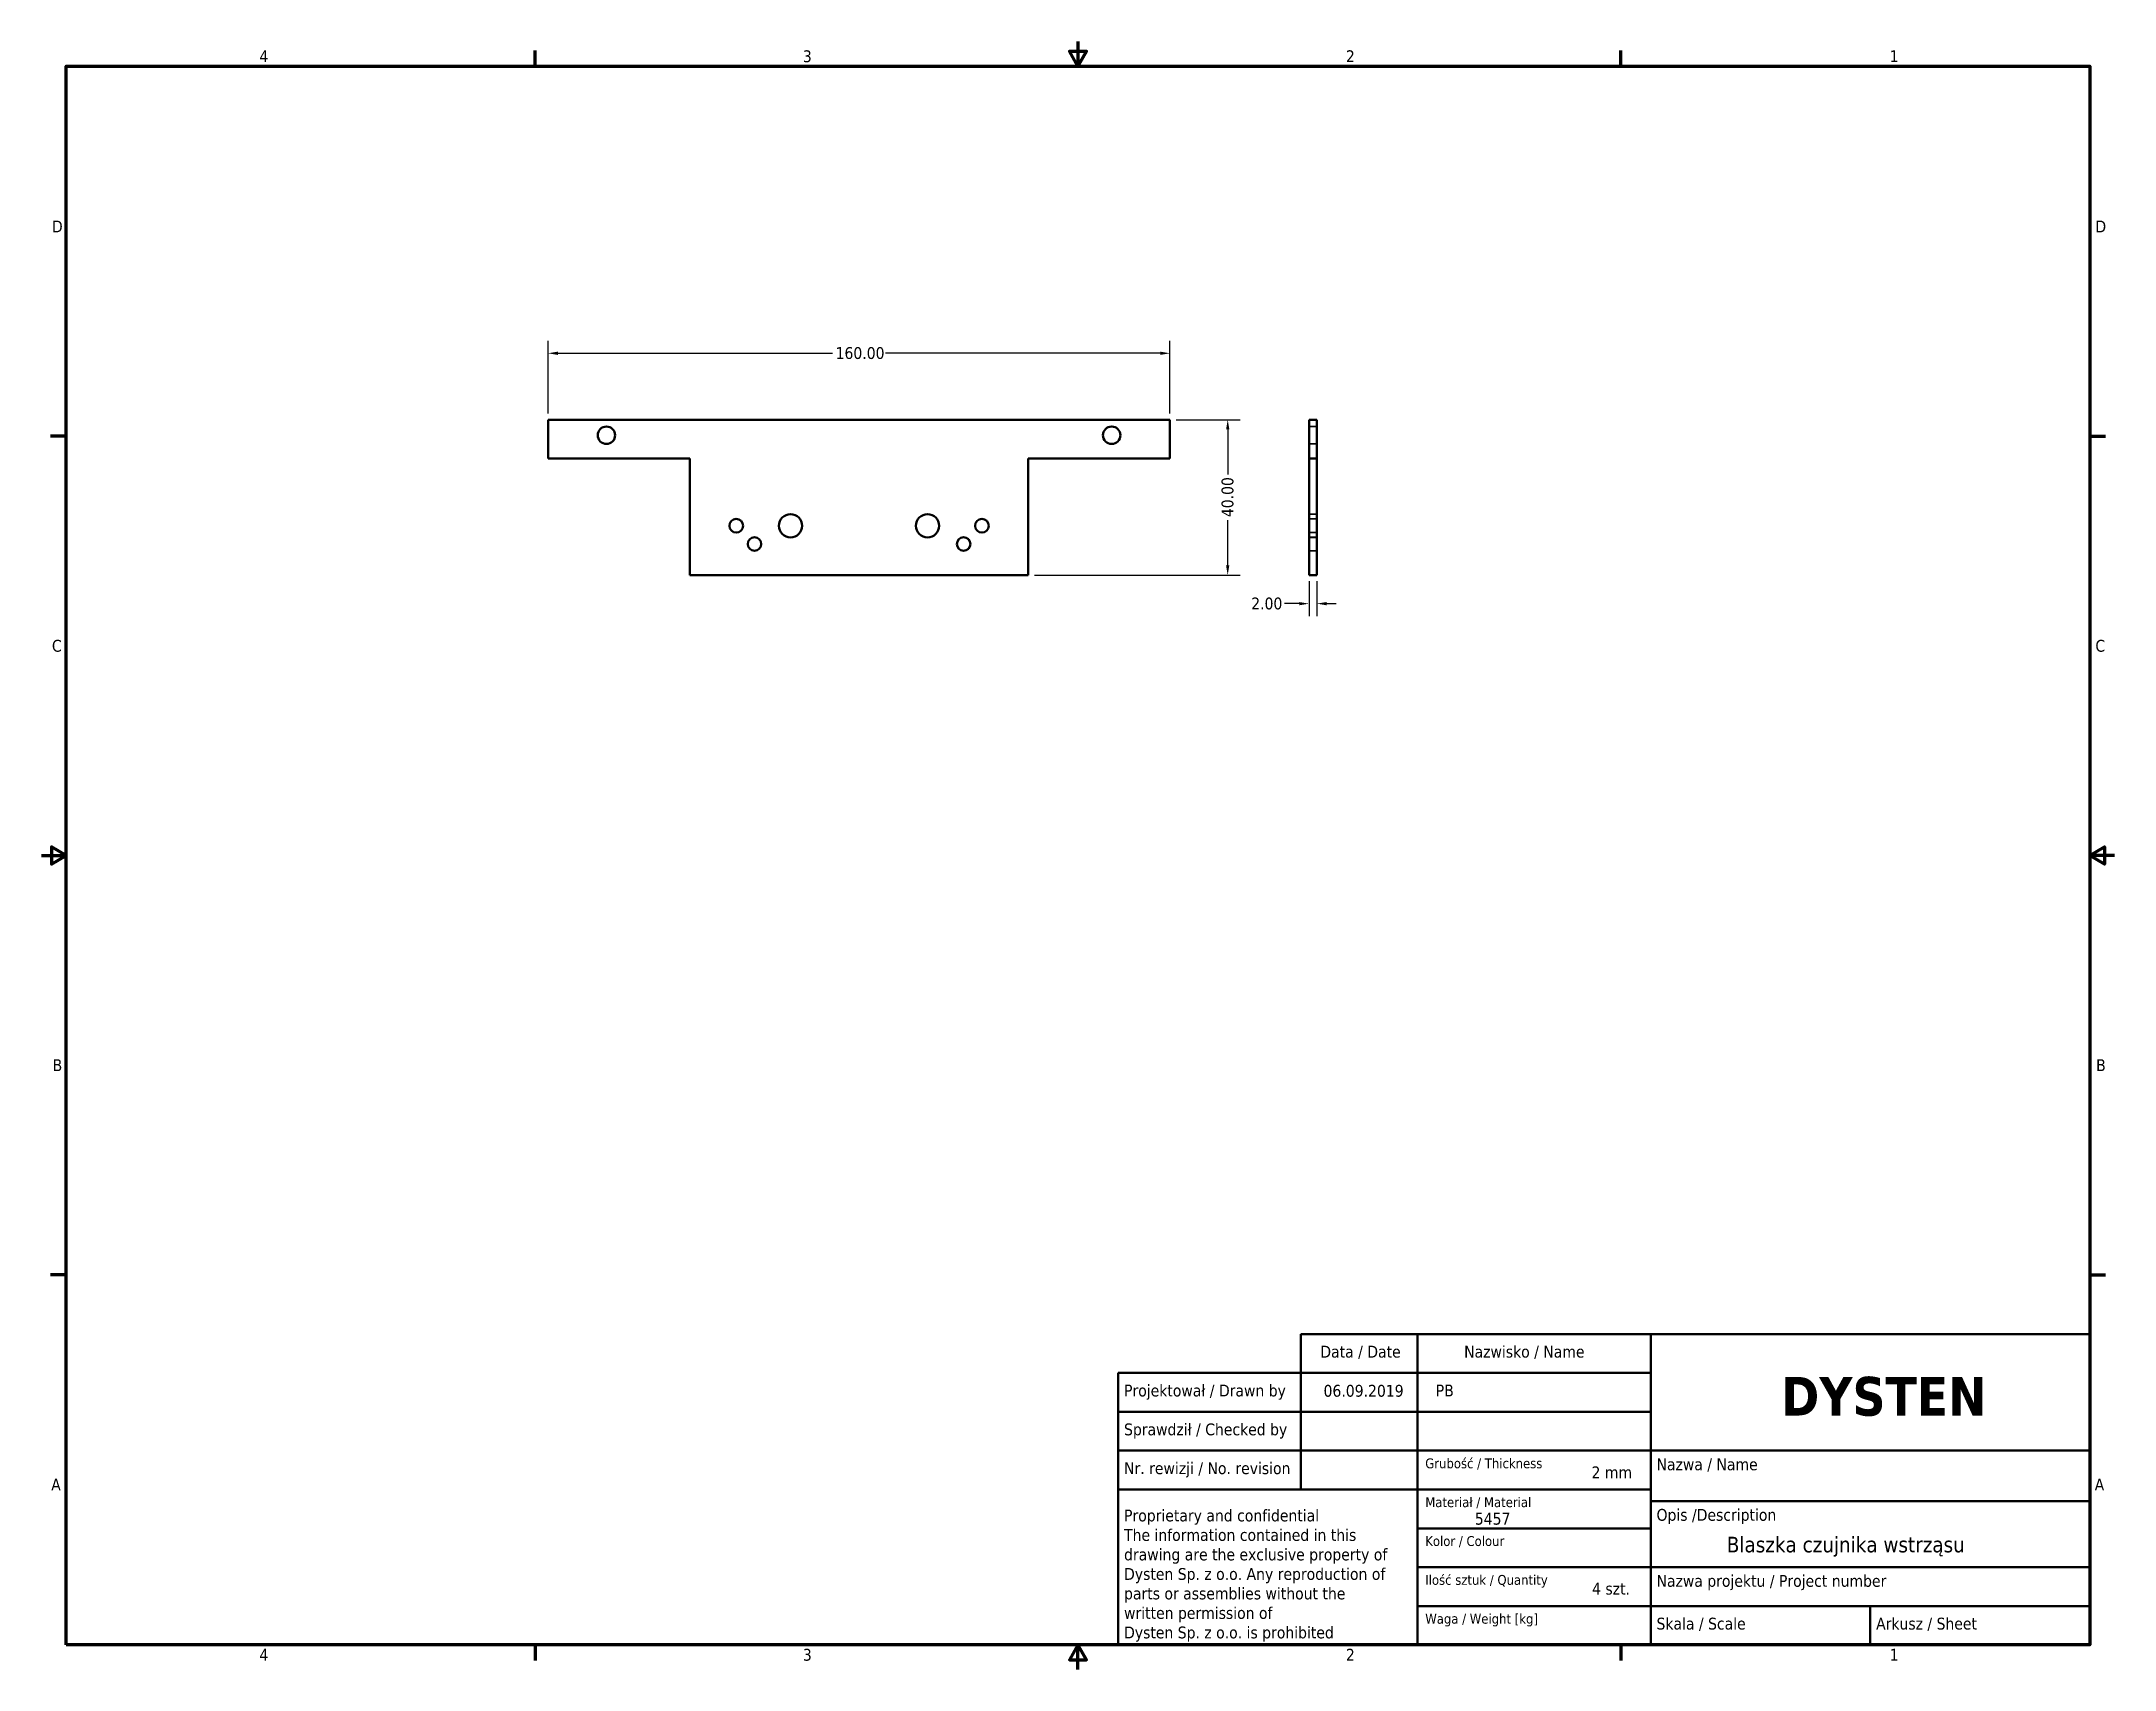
# Model space of a CAD drawing. Header units: millimetres. Extents: x 13 to 546, y 6 to 425.
import ezdxf
from ezdxf.enums import TextEntityAlignment as Align

# ---------------------------------------------------------------- set-up
doc = ezdxf.new("R2010")
doc.units = ezdxf.units.MM
for name, color, linetype, lineweight in [('Obramowanie (ANSI)', 7, 'Continuous', 70), ('Tytuł (ANSI)', 7, 'Continuous', 50), ('Ukryty (ANSI)', 7, 'Continuous', 35), ('Widoczne (ANSI)', 7, 'Continuous', 50), ('Wymiar (ANSI)', 7, 'Continuous', 25)]:
    doc.layers.add(name, color=color, linetype=linetype, lineweight=lineweight)
doc.styles.add('Styl tekstu42', font='tahoma.ttf')
doc.styles.add('Tekst notatki (ANSI)', font='tahoma.ttf')
doc.dimstyles.new('Domyślne - mm (ANSI)', dxfattribs={"dimtxt": 3.048, "dimasz": 2.5, "dimexe": 3.175, "dimexo": 1.6002, "dimgap": 0.8, "dimtad": 0, "dimtoh": 1, "dimrnd": 1e-08, "dimzin": 4, "dimdsep": 46, "dimtxsty": 'Tekst notatki (ANSI)', "dimcen": 0.09, "dimdle": 10, "dimclrd": 256, "dimclre": 256, "dimclrt": 256, "dimadec": 1, "dimazin": 1, "dimtfac": 1, "dimtofl": 0, "dimtmove": 0, "dimatfit": 3, "dimfxl": 1, "dimtolj": 1, "dimtzin": 4, "dimlwd": -1, "dimlwe": -1, "dimarcsym": 0})

# ---------------------------------------------------------------- blocks, each defined once
blk = doc.blocks.new('Ramki Default Border')
at = {"layer": 'Obramowanie (ANSI)'}
for p, q in [((139.7, 419.1), (139.7, 423.16)), ((419.1, 419.1), (419.1, 423.16)), ((19.05, 323.85), (14.99, 323.85)), ((539.75, 323.85), (543.81, 323.85)), ((19.05, 107.95), (14.99, 107.95)), ((539.75, 107.95), (543.81, 107.95)), ((139.7, 12.7), (139.7, 8.64)), ((419.1, 12.7), (419.1, 8.64))]:
    blk.add_line(p, q, dxfattribs=at)
at = {"layer": 'Obramowanie (ANSI)', "flags": 128}
for points in [[(279.4, 425.45), (279.4, 419.1), (277.2, 422.91), (281.6, 422.91), (279.4, 419.1)], [(19.05, 12.7), (19.05, 419.1), (539.75, 419.1), (539.75, 12.7), (19.05, 12.7)], [(12.7, 215.9), (19.05, 215.9), (15.24, 218.1), (15.24, 213.7), (19.05, 215.9)], [(546.1, 215.9), (539.75, 215.9), (543.56, 218.1), (543.56, 213.7), (539.75, 215.9)], [(279.4, 6.35), (279.4, 12.7), (277.2, 8.89), (281.6, 8.89), (279.4, 12.7)]]:
    blk.add_lwpolyline(points, dxfattribs=at)
at = {"layer": 'Obramowanie (ANSI)', "char_height": 3.05, "attachment_point": 7, "style": 'Tekst notatki (ANSI)'}
for s, insert in [('4', (68.79, 420.12)), ('3', (208.6, 420.05)), ('2', (348.33, 420.12)), ('1', (488.26, 420.12)), ('D', (15.39, 376.3)), ('D', (541.17, 376.3)), ('C', (15.39, 268.3)), ('C', (541.17, 268.3)), ('B', (15.58, 160.4)), ('B', (541.36, 160.4)), ('A', (15.21, 52.45)), ('A', (540.99, 52.45)), ('4', (68.79, 8.64)), ('3', (208.6, 8.57)), ('2', (348.33, 8.64)), ('1', (488.26, 8.64))]:
    blk.add_mtext(s, dxfattribs=dict(at, insert=insert))
blk = doc.blocks.new('Tabelki rysunkowe Tabelka new')
at = {"layer": 'Tytuł (ANSI)'}
for p, q in [((529, 115), (326, 115)), ((326, 115), (326, 109)), ((356, 115), (356, 35)), ((416, 115), (416, 35)), ((529, 115), (529, 35)), ((326, 109), (326, 75)), ((279, 35), (279, 105)), ((279, 105), (356, 105)), ((356, 105), (416, 105)), ((356, 95), (279, 95)), ((356, 95), (416, 95)), ((356, 85), (279, 85)), ((356, 85), (416, 85)), ((416, 85), (529, 85)), ((356, 75), (279, 75)), ((356, 75), (416, 75)), ((416, 72), (529, 72)), ((356, 65), (416, 65)), ((356, 55), (416, 55)), ((416, 55), (529, 55)), ((356, 45), (416, 45)), ((416, 45), (529, 45)), ((472.5, 45), (472.5, 35)), ((529, 35), (279, 35))]:
    blk.add_line(p, q, dxfattribs=at)
at = {"layer": 'Tytuł (ANSI)', "style": 'Tekst notatki (ANSI)'}
for s, insert, char_height, attachment_point in [('Nazwisko / Name', (368, 112), 3.048, 1), ('Data / Date', (331, 112), 3.048, 1), ('Projektował / Drawn by', (280.5, 102), 3.048, 1), ('\\fTahoma|b1|i0;\\H10.0000;DYSTEN', (476, 104), 10, 2), ('Sprawdził / Checked by', (280.5, 92), 3.048, 1), ('Nr. rewizji / No. revision', (280.5, 82), 3.048, 1), ('\\fTahoma|b0|i0;\\H2.5400;Grubość / Thickness', (358, 83), 2.54, 1), ('Nazwa / Name', (417.5, 83), 3.048, 1), ('\\fTahoma|b0|i0;\\H2.5400;Materiał / Material', (358, 73), 2.54, 1), ('Opis /Description ', (417.5, 70), 3.048, 1), ('\\fTahoma|b0|i0;\\H2.5400;Kolor / Colour', (358, 63), 2.54, 1), ('\\fTahoma|b0|i0;\\H2.5400;Ilość sztuk / Quantity', (358, 53), 2.54, 1), ('Nazwa projektu / Project number', (417.5, 53), 3.048, 1), ('\\fTahoma|b0|i0;\\H2.5400;Waga / Weight [kg]', (358, 43), 2.54, 1), ('Skala / Scale', (417.5, 42), 3.048, 1), ('Arkusz / Sheet', (474, 42), 3.048, 1)]:
    blk.add_mtext(s, dxfattribs=dict(at, insert=insert, char_height=char_height, attachment_point=attachment_point))
at = {"layer": 'Tytuł (ANSI)', "insert": (280.5, 69.84), "char_height": 3.048, "attachment_point": 1, "line_spacing_factor": 0.987884, "style": 'Tekst notatki (ANSI)'}
blk.add_mtext('Proprietary and confidential\\PThe information contained in this\\Pdrawing are the exclusive property of\\PDysten Sp. z o.o. Any reproduction of\\Pparts or assemblies without the\\Pwritten permission of\\PDysten Sp. z o.o. is prohibited', dxfattribs=at)
at = {"layer": 'Tytuł (ANSI)'}
for tag, p, height, style in [('Data_001', (331.83, 98.89), 3.05, 'Tekst notatki (ANSI)'), ('Projektował_001', (360.69, 98.95), 3.05, 'Tekst notatki (ANSI)'), ('Grubość_materiału_001', (400.78, 77.89), 3.05, 'Tekst notatki (ANSI)'), ('Materiał_001', (370.75, 65.95), 3.05, 'Tekst notatki (ANSI)'), ('Nazwa_części_001', (435.59, 58.82), 4, 'Styl tekstu42'), ('Ilość_sztuk_001', (400.92, 47.95), 3.05, 'Tekst notatki (ANSI)')]:
    blk.add_attdef(tag, p, '', height=height, dxfattribs=dict(at, style=style))
at = {"layer": 'Tytuł (ANSI)', "style": 'Tekst notatki (ANSI)'}
for tag, p in [('kiedy_sprawdził', (332, 92)), ('Kto_zatwierdził', (361, 92)), ('Nr_części', (465.47, 80.14)), ('RAL', (395.29, 61)), ('Nr_projektu', (499.73, 51)), ('Waga', (401, 41))]:
    blk.add_attdef(tag, text='', height=3.05, dxfattribs=at).set_placement(p, align=Align.TOP_LEFT)
blk = doc.blocks.new('*D5')
at = {"layer": 'Defpoints', "color": 0, "transparency": 16777216}
for p in [(303.07, 345.18), (143.07, 328.08), (303.07, 328.08)]:
    blk.add_point(p, dxfattribs=at)
at = {"layer": 'Wymiar (ANSI)', "transparency": 16777216}
for p, q in [((143.07, 329.68), (143.07, 348.35)), ((303.07, 329.68), (303.07, 348.35)), ((145.57, 345.18), (216.23, 345.18)), ((300.57, 345.18), (229.91, 345.18))]:
    blk.add_line(p, q, dxfattribs=at)
for points in [[(145.57, 345.6), (145.57, 344.76), (143.07, 345.18)], [(300.57, 345.6), (300.57, 344.76), (303.07, 345.18)]]:
    blk.add_solid(points, dxfattribs=at)
at = {"layer": 'Wymiar (ANSI)', "transparency": 16777216, "insert": (217.03, 346.77), "char_height": 3.048, "attachment_point": 1, "style": 'Tekst notatki (ANSI)'}
blk.add_mtext('\\A1;160.00', dxfattribs=at)
blk = doc.blocks.new('*D6')
at = {"layer": 'Defpoints', "color": 0, "transparency": 16777216}
for p in [(303.07, 328.08), (266.57, 288.08), (317.92, 288.08)]:
    blk.add_point(p, dxfattribs=at)
at = {"layer": 'Wymiar (ANSI)', "transparency": 16777216}
for p, q in [((304.67, 328.08), (321.09, 328.08)), ((317.92, 325.58), (317.92, 313.97)), ((317.92, 290.58), (317.92, 302.2)), ((268.17, 288.08), (321.09, 288.08))]:
    blk.add_line(p, q, dxfattribs=at)
for points in [[(317.5, 325.58), (318.34, 325.58), (317.92, 328.08)], [(317.5, 290.58), (318.34, 290.58), (317.92, 288.08)]]:
    blk.add_solid(points, dxfattribs=at)
at = {"layer": 'Wymiar (ANSI)', "transparency": 16777216, "insert": (316.33, 303), "char_height": 3.048, "attachment_point": 1, "rotation": 90, "style": 'Tekst notatki (ANSI)'}
blk.add_mtext('\\A1;40.00', dxfattribs=at)
blk = doc.blocks.new('*D7')
at = {"layer": 'Defpoints', "color": 0, "transparency": 16777216}
for p in [(338.84, 288.08), (340.84, 288.08), (340.84, 280.73)]:
    blk.add_point(p, dxfattribs=at)
at = {"layer": 'Wymiar (ANSI)', "transparency": 16777216}
for p, q in [((338.84, 286.48), (338.84, 277.55)), ((340.84, 286.48), (340.84, 277.55)), ((336.34, 280.73), (332.51, 280.73)), ((343.34, 280.73), (345.84, 280.73))]:
    blk.add_line(p, q, dxfattribs=at)
for points in [[(336.34, 281.14), (336.34, 280.31), (338.84, 280.73)], [(343.34, 281.14), (343.34, 280.31), (340.84, 280.73)]]:
    blk.add_solid(points, dxfattribs=at)
at = {"layer": 'Wymiar (ANSI)', "transparency": 16777216, "insert": (323.97, 282.31), "char_height": 3.048, "attachment_point": 1, "style": 'Tekst notatki (ANSI)'}
blk.add_mtext('\\A1;2.00', dxfattribs=at)

msp = doc.modelspace()

# ---------------------------------------------------------------- linework, layer by layer
at = {"layer": 'Ukryty (ANSI)'}
for p, q in [((338.842, 326.332), (340.842, 326.332)), ((338.842, 321.832), (340.842, 321.832)), ((338.842, 303.782), (340.842, 303.782)), ((338.842, 302.532), (340.842, 302.532)), ((338.842, 299.032), (340.842, 299.032)), ((338.842, 297.832), (340.842, 297.832)), ((338.842, 297.782), (340.842, 297.782)), ((338.842, 294.332), (340.842, 294.332))]:
    msp.add_line(p, q, dxfattribs=at)
at = {"layer": 'Widoczne (ANSI)'}
for p, q in [((143.066, 318.082), (143.066, 328.082)), ((143.066, 328.082), (303.066, 328.082)), ((303.066, 328.082), (303.066, 318.082)), ((338.842, 328.082), (338.842, 318.082)), ((340.842, 328.082), (338.842, 328.082)), ((340.842, 318.082), (340.842, 328.082)), ((179.566, 318.082), (143.066, 318.082)), ((179.566, 288.082), (179.566, 318.082)), ((303.066, 318.082), (266.566, 318.082)), ((266.566, 318.082), (266.566, 288.082)), ((340.842, 318.082), (338.842, 318.082)), ((338.842, 288.082), (338.842, 318.082)), ((340.842, 288.082), (340.842, 318.082)), ((266.566, 288.082), (179.566, 288.082)), ((338.842, 288.082), (340.842, 288.082))]:
    msp.add_line(p, q, dxfattribs=at)
for centre, radius in [((158.066, 324.082), 2.25), ((288.066, 324.082), 2.25), ((191.466, 300.782), 1.75), ((205.441, 300.782), 3), ((240.691, 300.782), 3), ((254.666, 300.782), 1.75), ((196.166, 296.082), 1.75), ((249.966, 296.082), 1.75)]:
    msp.add_circle(centre, radius, dxfattribs=at)

# ---------------------------------------------------------------- block references
msp.add_blockref('Ramki Default Border', (0, 0))
msp.add_blockref('Tabelki rysunkowe Tabelka new', (10.75, -22.3)).add_auto_attribs({'Projektował_001': 'PB', 'Data_001': '06.09.2019', 'Materiał_001': '5457', 'Grubość_materiału_001': '2 mm', 'Ilość_sztuk_001': '4 szt.', 'Nazwa_części_001': 'Blaszka czujnika wstrząsu'})

# ---------------------------------------------------------------- dimensions: what is measured, and where the dimension line sits
at = {"layer": 'Wymiar (ANSI)'}
for base, p1, p2, angle, picture, middle in [((303.066, 345.18), (143.066, 328.082), (303.066, 328.082), 180, '*D5', (223.066, 345.18)), ((317.919, 288.082), (303.066, 328.082), (266.566, 288.082), 270, '*D6', (317.919, 308.082))]:
    dim = msp.add_linear_dim(base=base, p1=p1, p2=p2, angle=angle, dimstyle='Domyślne - mm (ANSI)', override={"dimgap": 0.8, "dimtoh": 0, "dimdec": 2, "dimtol": 0, "dimlim": 0, "dimtp": 0, "dimtm": 0, "dimtdec": 2, "dimatfit": 1}, dxfattribs=at)
    dim.commit()
    dim.dimension.update_dxf_attribs({"geometry": picture, "text_midpoint": middle, "dimtype": 160})
dim = msp.add_linear_dim(base=(340.842, 280.727), p1=(338.842, 288.082), p2=(340.842, 288.082), dimstyle='Domyślne - mm (ANSI)', override={"dimgap": 0.8, "dimtoh": 0, "dimdec": 2, "dimtol": 0, "dimlim": 0, "dimtp": 0, "dimtm": 0, "dimtdec": 2, "dimatfit": 1}, dxfattribs=at)
dim.commit()
dim.dimension.update_dxf_attribs({"geometry": '*D7', "text_midpoint": (327.844, 280.727), "dimtype": 160})

doc.saveas('drawing.dxf')
